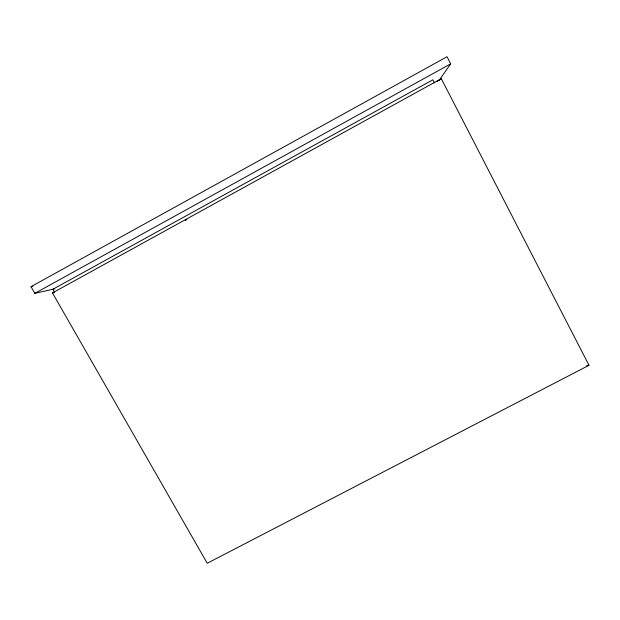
<?xml version="1.0" encoding="UTF-8"?>
<svg xmlns="http://www.w3.org/2000/svg" width="620" height="620" viewBox="0 0 620 620"><rect width="100%" height="100%" fill="white"/><g stroke="black" fill="none" stroke-linecap="round" stroke-linejoin="round"><path stroke-width="0.93" d="M439.076 80.375L450.693 63.837L447.043 56.738L31 286.68L34.828 293.338L54.653 288.889M436.813 81.631L441.3 78.686L589 365.281L207.235 563.262L52.468 292.935L441.3 78.686M34.828 293.338L450.693 63.837M185.248 220.464L186.938 219.534M586.427 365.924L589 365.281M52.468 292.935L53.917 292.594M31 286.68L32.891 286.3M54.576 292.291L52.855 289.292L432.861 79.786L434.504 82.972"/></g></svg>
